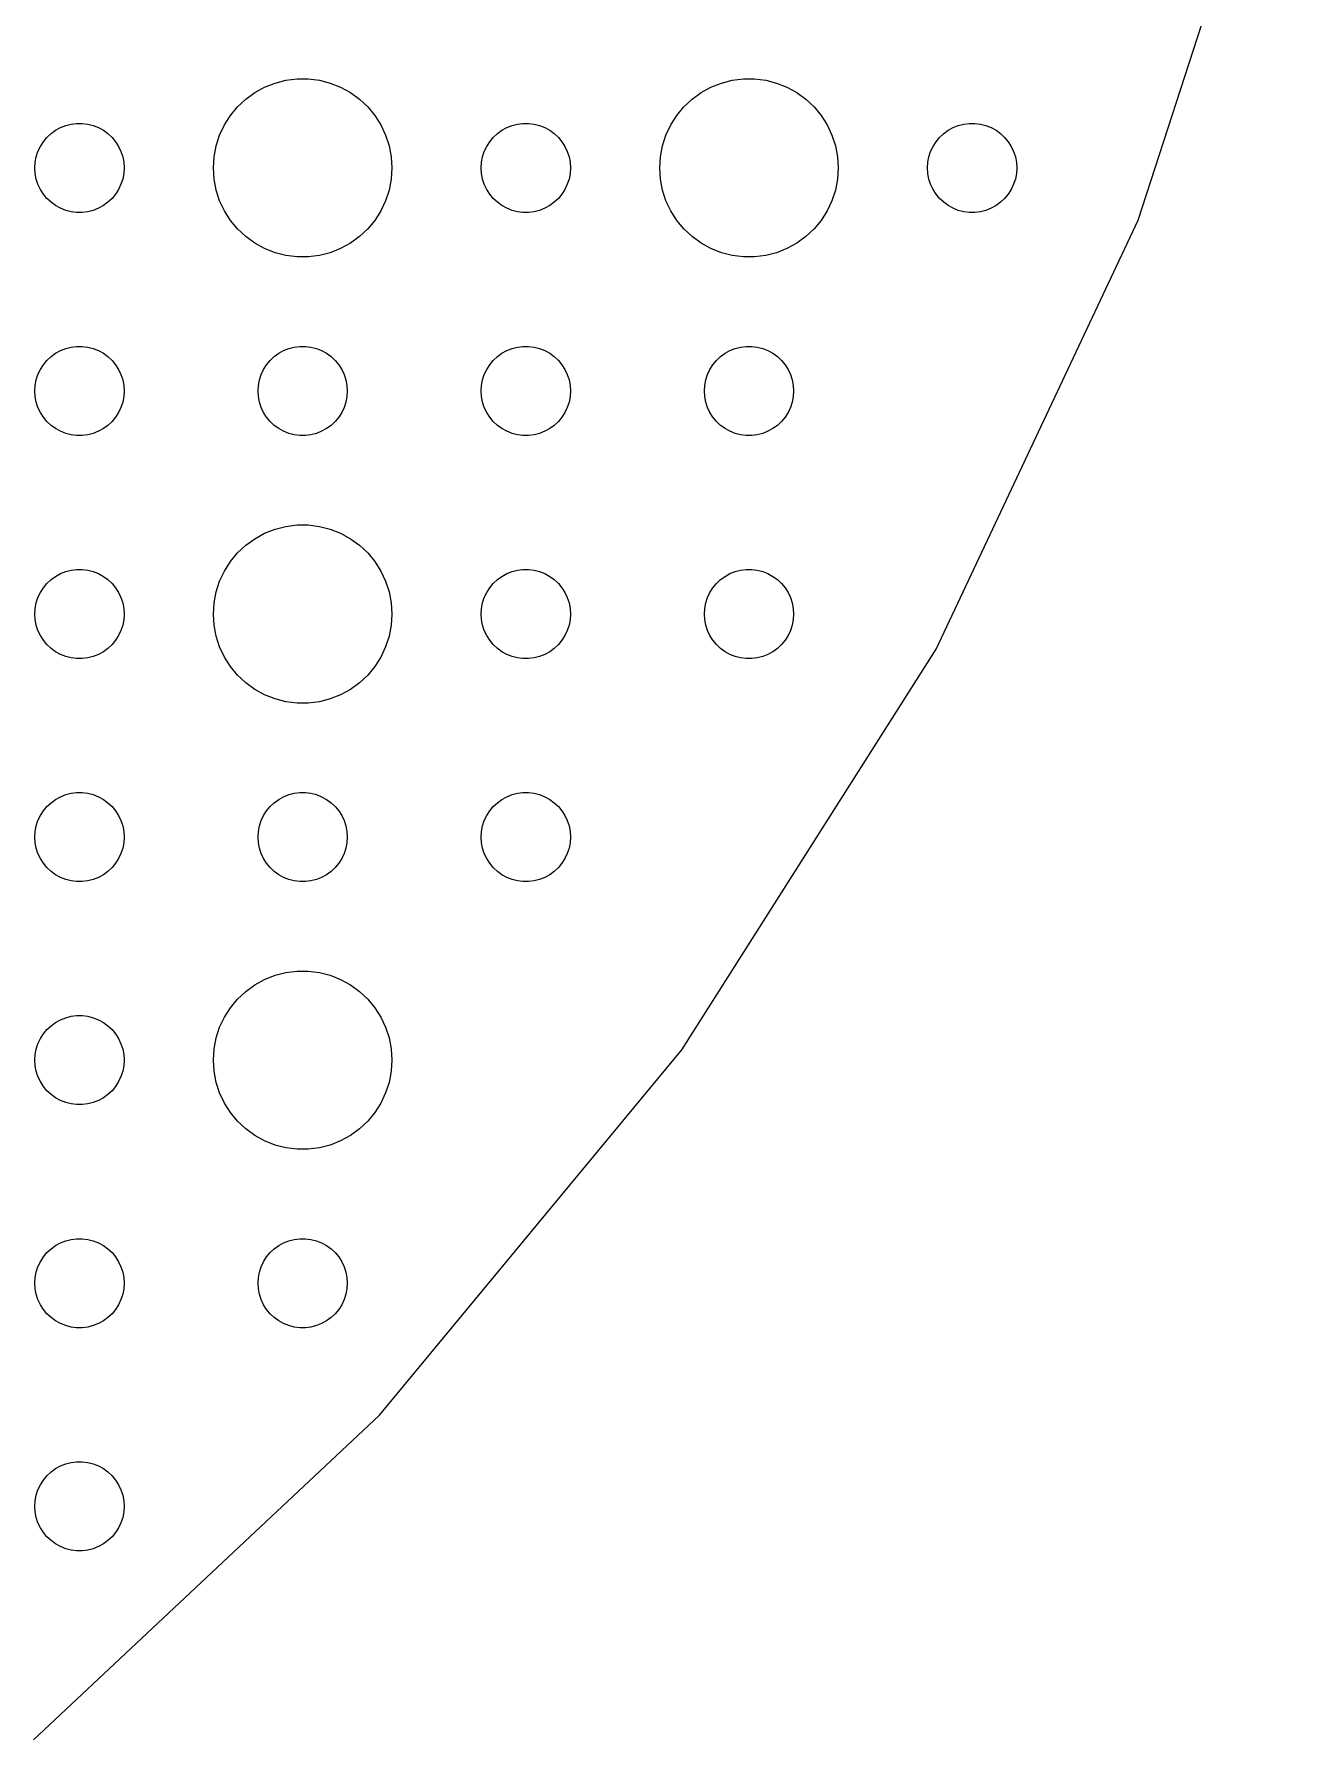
# Model space of a CAD drawing. Header units: metres. Extents: x -127 to 127, y -127 to 127.
# Drawn here: x 81 to 123, y -97.9 to -40.5 of the extents above; entities that cross this region are included whole.
import ezdxf

# ---------------------------------------------------------------- set-up
doc = ezdxf.new("R2010")
doc.units = ezdxf.units.M

msp = doc.modelspace()

# ---------------------------------------------------------------- linework, layer by layer
for p, q in [((118.082, -46.7518), (123.01, -31.5836)), ((88.3925, -42.467), (88.7227, -42.2855)), ((88.7227, -42.2855), (89.073, -42.1468)), ((89.073, -42.1468), (89.4379, -42.0531)), ((89.4379, -42.0531), (89.8116, -42.0059)), ((89.8116, -42.0059), (90.1884, -42.0059)), ((90.1884, -42.0059), (90.5621, -42.0531)), ((90.5621, -42.0531), (90.927, -42.1468)), ((90.927, -42.1468), (91.2773, -42.2855)), ((91.2773, -42.2855), (91.6075, -42.467)), ((103.393, -42.467), (103.723, -42.2855)), ((103.723, -42.2855), (104.073, -42.1468)), ((104.073, -42.1468), (104.438, -42.0531)), ((104.438, -42.0531), (104.812, -42.0059)), ((104.812, -42.0059), (105.188, -42.0059)), ((105.188, -42.0059), (105.562, -42.0531)), ((105.562, -42.0531), (105.927, -42.1468)), ((105.927, -42.1468), (106.277, -42.2855)), ((106.277, -42.2855), (106.607, -42.467)), ((87.573, -43.2366), (87.8131, -42.9464)), ((87.8131, -42.9464), (88.0877, -42.6885)), ((88.0877, -42.6885), (88.3925, -42.467)), ((91.6075, -42.467), (91.9123, -42.6885)), ((91.9123, -42.6885), (92.1869, -42.9464)), ((92.1869, -42.9464), (92.427, -43.2366)), ((102.573, -43.2366), (102.813, -42.9464)), ((102.813, -42.9464), (103.088, -42.6885)), ((103.088, -42.6885), (103.393, -42.467)), ((106.607, -42.467), (106.912, -42.6885)), ((106.912, -42.6885), (107.187, -42.9464)), ((107.187, -42.9464), (107.427, -43.2366)), ((81.8613, -43.6428), (82.0365, -43.5734)), ((82.0365, -43.5734), (82.2189, -43.5266)), ((82.2189, -43.5266), (82.4058, -43.503)), ((82.4058, -43.503), (82.5942, -43.503)), ((82.5942, -43.503), (82.7811, -43.5266)), ((82.7811, -43.5266), (82.9635, -43.5734)), ((82.9635, -43.5734), (83.1387, -43.6428)), ((87.2107, -43.8956), (87.3711, -43.5547)), ((87.3711, -43.5547), (87.573, -43.2366)), ((92.427, -43.2366), (92.6289, -43.5547)), ((92.6289, -43.5547), (92.7893, -43.8956)), ((96.8613, -43.6428), (97.0365, -43.5734)), ((97.0365, -43.5734), (97.2189, -43.5266)), ((97.2189, -43.5266), (97.4058, -43.503)), ((97.4058, -43.503), (97.5942, -43.503)), ((97.5942, -43.503), (97.7811, -43.5266)), ((97.7811, -43.5266), (97.9635, -43.5734)), ((97.9635, -43.5734), (98.1387, -43.6428)), ((102.211, -43.8956), (102.371, -43.5547)), ((102.371, -43.5547), (102.573, -43.2366)), ((107.427, -43.2366), (107.629, -43.5547)), ((107.629, -43.5547), (107.789, -43.8956)), ((111.861, -43.6428), (112.036, -43.5734)), ((112.036, -43.5734), (112.219, -43.5266)), ((112.219, -43.5266), (112.406, -43.503)), ((112.406, -43.503), (112.594, -43.503)), ((112.594, -43.503), (112.781, -43.5266)), ((112.781, -43.5266), (112.964, -43.5734)), ((112.964, -43.5734), (113.139, -43.6428)), ((81.1855, -44.2774), (81.2865, -44.1183)), ((81.2865, -44.1183), (81.4065, -43.9732)), ((81.4065, -43.9732), (81.5439, -43.8442)), ((81.5439, -43.8442), (81.6963, -43.7335)), ((81.6963, -43.7335), (81.8613, -43.6428)), ((83.1387, -43.6428), (83.3037, -43.7335)), ((83.3037, -43.7335), (83.4561, -43.8442)), ((83.4561, -43.8442), (83.5934, -43.9732)), ((83.5934, -43.9732), (83.7135, -44.1183)), ((83.7135, -44.1183), (83.8145, -44.2774)), ((87.0943, -44.2539), (87.2107, -43.8956)), ((92.7893, -43.8956), (92.9057, -44.2539)), ((96.1855, -44.2774), (96.2865, -44.1183)), ((96.2865, -44.1183), (96.4065, -43.9732)), ((96.4065, -43.9732), (96.5439, -43.8442)), ((96.5439, -43.8442), (96.6963, -43.7335)), ((96.6963, -43.7335), (96.8613, -43.6428)), ((98.1387, -43.6428), (98.3037, -43.7335)), ((98.3037, -43.7335), (98.4561, -43.8442)), ((98.4561, -43.8442), (98.5934, -43.9732)), ((98.5934, -43.9732), (98.7135, -44.1183)), ((98.7135, -44.1183), (98.8145, -44.2774)), ((102.094, -44.2539), (102.211, -43.8956)), ((107.789, -43.8956), (107.906, -44.2539)), ((111.186, -44.2774), (111.286, -44.1183)), ((111.286, -44.1183), (111.407, -43.9732)), ((111.407, -43.9732), (111.544, -43.8442)), ((111.544, -43.8442), (111.696, -43.7335)), ((111.696, -43.7335), (111.861, -43.6428)), ((113.139, -43.6428), (113.304, -43.7335)), ((113.304, -43.7335), (113.456, -43.8442)), ((113.456, -43.8442), (113.593, -43.9732)), ((113.593, -43.9732), (113.714, -44.1183)), ((113.714, -44.1183), (113.814, -44.2774)), ((81.0118, -44.812), (81.0471, -44.627)), ((81.0471, -44.627), (81.1053, -44.4478)), ((81.1053, -44.4478), (81.1855, -44.2774)), ((83.8145, -44.2774), (83.8947, -44.4478)), ((83.8947, -44.4478), (83.9529, -44.627)), ((83.9529, -44.627), (83.9882, -44.812)), ((87, -45), (87.0237, -44.624)), ((87.0237, -44.624), (87.0943, -44.2539)), ((92.9057, -44.2539), (92.9763, -44.624)), ((92.9763, -44.624), (93, -45)), ((96.0118, -44.812), (96.0471, -44.627)), ((96.0471, -44.627), (96.1053, -44.4478)), ((96.1053, -44.4478), (96.1855, -44.2774)), ((98.8145, -44.2774), (98.8947, -44.4478)), ((98.8947, -44.4478), (98.9529, -44.627)), ((98.9529, -44.627), (98.9882, -44.812)), ((102, -45), (102.024, -44.624)), ((102.024, -44.624), (102.094, -44.2539)), ((107.906, -44.2539), (107.976, -44.624)), ((107.976, -44.624), (108, -45)), ((111.012, -44.812), (111.047, -44.627)), ((111.047, -44.627), (111.105, -44.4478)), ((111.105, -44.4478), (111.186, -44.2774)), ((113.814, -44.2774), (113.895, -44.4478)), ((113.895, -44.4478), (113.953, -44.627)), ((113.953, -44.627), (113.988, -44.812)), ((81, -45), (81.0118, -44.812)), ((81.0118, -45.188), (81, -45)), ((81.0471, -45.373), (81.0118, -45.188)), ((83.9882, -45.188), (83.9529, -45.373)), ((83.9882, -44.812), (84, -45)), ((84, -45), (83.9882, -45.188)), ((87.0237, -45.376), (87, -45)), ((93, -45), (92.9763, -45.376)), ((96, -45), (96.0118, -44.812)), ((96.0118, -45.188), (96, -45)), ((96.0471, -45.373), (96.0118, -45.188)), ((98.9882, -45.188), (98.9529, -45.373)), ((98.9882, -44.812), (99, -45)), ((99, -45), (98.9882, -45.188)), ((102.024, -45.376), (102, -45)), ((108, -45), (107.976, -45.376)), ((111, -45), (111.012, -44.812)), ((111.012, -45.188), (111, -45)), ((111.047, -45.373), (111.012, -45.188)), ((113.988, -45.188), (113.953, -45.373)), ((113.988, -44.812), (114, -45)), ((114, -45), (113.988, -45.188)), ((81.1053, -45.5522), (81.0471, -45.373)), ((81.1855, -45.7226), (81.1053, -45.5522)), ((81.2865, -45.8817), (81.1855, -45.7226)), ((81.4065, -46.0268), (81.2865, -45.8817)), ((83.7135, -45.8817), (83.5934, -46.0268)), ((83.8145, -45.7226), (83.7135, -45.8817)), ((83.8947, -45.5522), (83.8145, -45.7226)), ((83.9529, -45.373), (83.8947, -45.5522)), ((87.0943, -45.7461), (87.0237, -45.376)), ((87.2107, -46.1044), (87.0943, -45.7461)), ((92.9057, -45.7461), (92.7893, -46.1044)), ((92.9763, -45.376), (92.9057, -45.7461)), ((96.1053, -45.5522), (96.0471, -45.373)), ((96.1855, -45.7226), (96.1053, -45.5522)), ((96.2865, -45.8817), (96.1855, -45.7226)), ((96.4065, -46.0268), (96.2865, -45.8817)), ((98.7135, -45.8817), (98.5934, -46.0268)), ((98.8145, -45.7226), (98.7135, -45.8817)), ((98.8947, -45.5522), (98.8145, -45.7226)), ((98.9529, -45.373), (98.8947, -45.5522)), ((102.094, -45.7461), (102.024, -45.376)), ((102.211, -46.1044), (102.094, -45.7461)), ((107.906, -45.7461), (107.789, -46.1044)), ((107.976, -45.376), (107.906, -45.7461)), ((111.105, -45.5522), (111.047, -45.373)), ((111.186, -45.7226), (111.105, -45.5522)), ((111.286, -45.8817), (111.186, -45.7226)), ((111.407, -46.0268), (111.286, -45.8817)), ((113.714, -45.8817), (113.593, -46.0268)), ((113.814, -45.7226), (113.714, -45.8817)), ((113.895, -45.5522), (113.814, -45.7226)), ((113.953, -45.373), (113.895, -45.5522)), ((81.5439, -46.1558), (81.4065, -46.0268)), ((81.6963, -46.2665), (81.5439, -46.1558)), ((81.8613, -46.3572), (81.6963, -46.2665)), ((82.0365, -46.4266), (81.8613, -46.3572)), ((82.2189, -46.4734), (82.0365, -46.4266)), ((82.9635, -46.4266), (82.7811, -46.4734)), ((83.1387, -46.3572), (82.9635, -46.4266)), ((83.3037, -46.2665), (83.1387, -46.3572)), ((83.4561, -46.1558), (83.3037, -46.2665)), ((83.5934, -46.0268), (83.4561, -46.1558)), ((87.3711, -46.4453), (87.2107, -46.1044)), ((87.573, -46.7634), (87.3711, -46.4453)), ((92.6289, -46.4453), (92.427, -46.7634)), ((92.7893, -46.1044), (92.6289, -46.4453)), ((96.5439, -46.1558), (96.4065, -46.0268)), ((96.6963, -46.2665), (96.5439, -46.1558)), ((96.8613, -46.3572), (96.6963, -46.2665)), ((97.0365, -46.4266), (96.8613, -46.3572)), ((97.2189, -46.4734), (97.0365, -46.4266)), ((97.9635, -46.4266), (97.7811, -46.4734)), ((98.1387, -46.3572), (97.9635, -46.4266)), ((98.3037, -46.2665), (98.1387, -46.3572)), ((98.4561, -46.1558), (98.3037, -46.2665)), ((98.5934, -46.0268), (98.4561, -46.1558)), ((102.371, -46.4453), (102.211, -46.1044)), ((102.573, -46.7634), (102.371, -46.4453)), ((107.629, -46.4453), (107.427, -46.7634)), ((107.789, -46.1044), (107.629, -46.4453)), ((111.544, -46.1558), (111.407, -46.0268)), ((111.696, -46.2665), (111.544, -46.1558)), ((111.861, -46.3572), (111.696, -46.2665)), ((112.036, -46.4266), (111.861, -46.3572)), ((112.219, -46.4734), (112.036, -46.4266)), ((112.964, -46.4266), (112.781, -46.4734)), ((113.139, -46.3572), (112.964, -46.4266)), ((113.304, -46.2665), (113.139, -46.3572)), ((113.456, -46.1558), (113.304, -46.2665)), ((113.593, -46.0268), (113.456, -46.1558)), ((82.4058, -46.497), (82.2189, -46.4734)), ((82.5942, -46.497), (82.4058, -46.497)), ((82.7811, -46.4734), (82.5942, -46.497)), ((87.8131, -47.0536), (87.573, -46.7634)), ((92.427, -46.7634), (92.1869, -47.0536)), ((97.4058, -46.497), (97.2189, -46.4734)), ((97.5942, -46.497), (97.4058, -46.497)), ((97.7811, -46.4734), (97.5942, -46.497)), ((102.813, -47.0536), (102.573, -46.7634)), ((107.427, -46.7634), (107.187, -47.0536)), ((111.291, -61.1827), (118.082, -46.7518)), ((112.406, -46.497), (112.219, -46.4734)), ((112.594, -46.497), (112.406, -46.497)), ((112.781, -46.4734), (112.594, -46.497)), ((88.0877, -47.3115), (87.8131, -47.0536)), ((88.3925, -47.533), (88.0877, -47.3115)), ((88.7227, -47.7145), (88.3925, -47.533)), ((91.6075, -47.533), (91.2773, -47.7145)), ((91.9123, -47.3115), (91.6075, -47.533)), ((92.1869, -47.0536), (91.9123, -47.3115)), ((103.088, -47.3115), (102.813, -47.0536)), ((103.393, -47.533), (103.088, -47.3115)), ((103.723, -47.7145), (103.393, -47.533)), ((106.607, -47.533), (106.277, -47.7145)), ((106.912, -47.3115), (106.607, -47.533)), ((107.187, -47.0536), (106.912, -47.3115)), ((89.073, -47.8532), (88.7227, -47.7145)), ((89.4379, -47.9469), (89.073, -47.8532)), ((89.8116, -47.9941), (89.4379, -47.9469)), ((90.1884, -47.9941), (89.8116, -47.9941)), ((90.5621, -47.9469), (90.1884, -47.9941)), ((90.927, -47.8532), (90.5621, -47.9469)), ((91.2773, -47.7145), (90.927, -47.8532)), ((104.073, -47.8532), (103.723, -47.7145)), ((104.438, -47.9469), (104.073, -47.8532)), ((104.812, -47.9941), (104.438, -47.9469)), ((105.188, -47.9941), (104.812, -47.9941)), ((105.562, -47.9469), (105.188, -47.9941)), ((105.927, -47.8532), (105.562, -47.9469)), ((106.277, -47.7145), (105.927, -47.8532)), ((82.0365, -51.0734), (82.2189, -51.0266)), ((82.2189, -51.0266), (82.4058, -51.003)), ((82.4058, -51.003), (82.5942, -51.003)), ((82.5942, -51.003), (82.7811, -51.0266)), ((82.7811, -51.0266), (82.9635, -51.0734)), ((89.5365, -51.0734), (89.7189, -51.0266)), ((89.7189, -51.0266), (89.9058, -51.003)), ((89.9058, -51.003), (90.0942, -51.003)), ((90.0942, -51.003), (90.2811, -51.0266)), ((90.2811, -51.0266), (90.4635, -51.0734)), ((97.0365, -51.0734), (97.2189, -51.0266)), ((97.2189, -51.0266), (97.4058, -51.003)), ((97.4058, -51.003), (97.5942, -51.003)), ((97.5942, -51.003), (97.7811, -51.0266)), ((97.7811, -51.0266), (97.9635, -51.0734)), ((104.536, -51.0734), (104.719, -51.0266)), ((104.719, -51.0266), (104.906, -51.003)), ((104.906, -51.003), (105.094, -51.003)), ((105.094, -51.003), (105.281, -51.0266)), ((105.281, -51.0266), (105.464, -51.0734)), ((81.1855, -51.7774), (81.2865, -51.6183)), ((81.2865, -51.6183), (81.4065, -51.4732)), ((81.4065, -51.4732), (81.5439, -51.3442)), ((81.5439, -51.3442), (81.6963, -51.2335)), ((81.6963, -51.2335), (81.8613, -51.1428)), ((81.8613, -51.1428), (82.0365, -51.0734)), ((82.9635, -51.0734), (83.1387, -51.1428)), ((83.1387, -51.1428), (83.3037, -51.2335)), ((83.3037, -51.2335), (83.4561, -51.3442)), ((83.4561, -51.3442), (83.5934, -51.4732)), ((83.5934, -51.4732), (83.7135, -51.6183)), ((83.7135, -51.6183), (83.8145, -51.7774)), ((88.6855, -51.7774), (88.7865, -51.6183)), ((88.7865, -51.6183), (88.9065, -51.4732)), ((88.9065, -51.4732), (89.0439, -51.3442)), ((89.0439, -51.3442), (89.1963, -51.2335)), ((89.1963, -51.2335), (89.3613, -51.1428)), ((89.3613, -51.1428), (89.5365, -51.0734)), ((90.4635, -51.0734), (90.6387, -51.1428)), ((90.6387, -51.1428), (90.8037, -51.2335)), ((90.8037, -51.2335), (90.9561, -51.3442)), ((90.9561, -51.3442), (91.0934, -51.4732)), ((91.0934, -51.4732), (91.2135, -51.6183)), ((91.2135, -51.6183), (91.3145, -51.7774)), ((96.1855, -51.7774), (96.2865, -51.6183)), ((96.2865, -51.6183), (96.4065, -51.4732)), ((96.4065, -51.4732), (96.5439, -51.3442)), ((96.5439, -51.3442), (96.6963, -51.2335)), ((96.6963, -51.2335), (96.8613, -51.1428)), ((96.8613, -51.1428), (97.0365, -51.0734)), ((97.9635, -51.0734), (98.1387, -51.1428)), ((98.1387, -51.1428), (98.3037, -51.2335)), ((98.3037, -51.2335), (98.4561, -51.3442)), ((98.4561, -51.3442), (98.5934, -51.4732)), ((98.5934, -51.4732), (98.7135, -51.6183)), ((98.7135, -51.6183), (98.8145, -51.7774)), ((103.686, -51.7774), (103.786, -51.6183)), ((103.786, -51.6183), (103.907, -51.4732)), ((103.907, -51.4732), (104.044, -51.3442)), ((104.044, -51.3442), (104.196, -51.2335)), ((104.196, -51.2335), (104.361, -51.1428)), ((104.361, -51.1428), (104.536, -51.0734)), ((105.464, -51.0734), (105.639, -51.1428)), ((105.639, -51.1428), (105.804, -51.2335)), ((105.804, -51.2335), (105.956, -51.3442)), ((105.956, -51.3442), (106.093, -51.4732)), ((106.093, -51.4732), (106.214, -51.6183)), ((106.214, -51.6183), (106.314, -51.7774)), ((81.0118, -52.312), (81.0471, -52.127)), ((81.0471, -52.127), (81.1053, -51.9478)), ((81.1053, -51.9478), (81.1855, -51.7774)), ((83.8145, -51.7774), (83.8947, -51.9478)), ((83.8947, -51.9478), (83.9529, -52.127)), ((83.9529, -52.127), (83.9882, -52.312)), ((88.5118, -52.312), (88.5471, -52.127)), ((88.5471, -52.127), (88.6053, -51.9478)), ((88.6053, -51.9478), (88.6855, -51.7774)), ((91.3145, -51.7774), (91.3947, -51.9478)), ((91.3947, -51.9478), (91.4529, -52.127)), ((91.4529, -52.127), (91.4882, -52.312)), ((96.0118, -52.312), (96.0471, -52.127)), ((96.0471, -52.127), (96.1053, -51.9478)), ((96.1053, -51.9478), (96.1855, -51.7774)), ((98.8145, -51.7774), (98.8947, -51.9478)), ((98.8947, -51.9478), (98.9529, -52.127)), ((98.9529, -52.127), (98.9882, -52.312)), ((103.512, -52.312), (103.547, -52.127)), ((103.547, -52.127), (103.605, -51.9478)), ((103.605, -51.9478), (103.686, -51.7774)), ((106.314, -51.7774), (106.395, -51.9478)), ((106.395, -51.9478), (106.453, -52.127)), ((106.453, -52.127), (106.488, -52.312)), ((81, -52.5), (81.0118, -52.312)), ((81.0118, -52.688), (81, -52.5)), ((81.0471, -52.873), (81.0118, -52.688)), ((83.9882, -52.688), (83.9529, -52.873)), ((83.9882, -52.312), (84, -52.5)), ((84, -52.5), (83.9882, -52.688)), ((88.5, -52.5), (88.5118, -52.312)), ((88.5118, -52.688), (88.5, -52.5)), ((88.5471, -52.873), (88.5118, -52.688)), ((91.4882, -52.688), (91.4529, -52.873)), ((91.4882, -52.312), (91.5, -52.5)), ((91.5, -52.5), (91.4882, -52.688)), ((96, -52.5), (96.0118, -52.312)), ((96.0118, -52.688), (96, -52.5)), ((96.0471, -52.873), (96.0118, -52.688)), ((98.9882, -52.688), (98.9529, -52.873)), ((98.9882, -52.312), (99, -52.5)), ((99, -52.5), (98.9882, -52.688)), ((103.5, -52.5), (103.512, -52.312)), ((103.512, -52.688), (103.5, -52.5)), ((103.547, -52.873), (103.512, -52.688)), ((106.488, -52.688), (106.453, -52.873)), ((106.488, -52.312), (106.5, -52.5)), ((106.5, -52.5), (106.488, -52.688)), ((81.1053, -53.0522), (81.0471, -52.873)), ((81.1855, -53.2226), (81.1053, -53.0522)), ((81.2865, -53.3817), (81.1855, -53.2226)), ((83.8145, -53.2226), (83.7135, -53.3817)), ((83.8947, -53.0522), (83.8145, -53.2226)), ((83.9529, -52.873), (83.8947, -53.0522)), ((88.6053, -53.0522), (88.5471, -52.873)), ((88.6855, -53.2226), (88.6053, -53.0522)), ((88.7865, -53.3817), (88.6855, -53.2226)), ((91.3145, -53.2226), (91.2135, -53.3817)), ((91.3947, -53.0522), (91.3145, -53.2226)), ((91.4529, -52.873), (91.3947, -53.0522)), ((96.1053, -53.0522), (96.0471, -52.873)), ((96.1855, -53.2226), (96.1053, -53.0522)), ((96.2865, -53.3817), (96.1855, -53.2226)), ((98.8145, -53.2226), (98.7135, -53.3817)), ((98.8947, -53.0522), (98.8145, -53.2226)), ((98.9529, -52.873), (98.8947, -53.0522)), ((103.605, -53.0522), (103.547, -52.873)), ((103.686, -53.2226), (103.605, -53.0522)), ((103.786, -53.3817), (103.686, -53.2226)), ((106.314, -53.2226), (106.214, -53.3817)), ((106.395, -53.0522), (106.314, -53.2226)), ((106.453, -52.873), (106.395, -53.0522)), ((81.4065, -53.5268), (81.2865, -53.3817)), ((81.5439, -53.6558), (81.4065, -53.5268)), ((81.6963, -53.7665), (81.5439, -53.6558)), ((81.8613, -53.8572), (81.6963, -53.7665)), ((82.0365, -53.9266), (81.8613, -53.8572)), ((83.1387, -53.8572), (82.9635, -53.9266)), ((83.3037, -53.7665), (83.1387, -53.8572)), ((83.4561, -53.6558), (83.3037, -53.7665)), ((83.5934, -53.5268), (83.4561, -53.6558)), ((83.7135, -53.3817), (83.5934, -53.5268)), ((88.9065, -53.5268), (88.7865, -53.3817)), ((89.0439, -53.6558), (88.9065, -53.5268)), ((89.1963, -53.7665), (89.0439, -53.6558)), ((89.3613, -53.8572), (89.1963, -53.7665)), ((89.5365, -53.9266), (89.3613, -53.8572)), ((90.6387, -53.8572), (90.4635, -53.9266)), ((90.8037, -53.7665), (90.6387, -53.8572)), ((90.9561, -53.6558), (90.8037, -53.7665)), ((91.0934, -53.5268), (90.9561, -53.6558)), ((91.2135, -53.3817), (91.0934, -53.5268)), ((96.4065, -53.5268), (96.2865, -53.3817)), ((96.5439, -53.6558), (96.4065, -53.5268)), ((96.6963, -53.7665), (96.5439, -53.6558)), ((96.8613, -53.8572), (96.6963, -53.7665)), ((97.0365, -53.9266), (96.8613, -53.8572)), ((98.1387, -53.8572), (97.9635, -53.9266)), ((98.3037, -53.7665), (98.1387, -53.8572)), ((98.4561, -53.6558), (98.3037, -53.7665)), ((98.5934, -53.5268), (98.4561, -53.6558)), ((98.7135, -53.3817), (98.5934, -53.5268)), ((103.907, -53.5268), (103.786, -53.3817)), ((104.044, -53.6558), (103.907, -53.5268)), ((104.196, -53.7665), (104.044, -53.6558)), ((104.361, -53.8572), (104.196, -53.7665)), ((104.536, -53.9266), (104.361, -53.8572)), ((105.639, -53.8572), (105.464, -53.9266)), ((105.804, -53.7665), (105.639, -53.8572)), ((105.956, -53.6558), (105.804, -53.7665)), ((106.093, -53.5268), (105.956, -53.6558)), ((106.214, -53.3817), (106.093, -53.5268)), ((82.2189, -53.9734), (82.0365, -53.9266)), ((82.4058, -53.997), (82.2189, -53.9734)), ((82.5942, -53.997), (82.4058, -53.997)), ((82.7811, -53.9734), (82.5942, -53.997)), ((82.9635, -53.9266), (82.7811, -53.9734)), ((89.7189, -53.9734), (89.5365, -53.9266)), ((89.9058, -53.997), (89.7189, -53.9734)), ((90.0942, -53.997), (89.9058, -53.997)), ((90.2811, -53.9734), (90.0942, -53.997)), ((90.4635, -53.9266), (90.2811, -53.9734)), ((97.2189, -53.9734), (97.0365, -53.9266)), ((97.4058, -53.997), (97.2189, -53.9734)), ((97.5942, -53.997), (97.4058, -53.997)), ((97.7811, -53.9734), (97.5942, -53.997)), ((97.9635, -53.9266), (97.7811, -53.9734)), ((104.719, -53.9734), (104.536, -53.9266)), ((104.906, -53.997), (104.719, -53.9734)), ((105.094, -53.997), (104.906, -53.997)), ((105.281, -53.9734), (105.094, -53.997)), ((105.464, -53.9266), (105.281, -53.9734)), ((88.3925, -57.467), (88.7227, -57.2855)), ((88.7227, -57.2855), (89.073, -57.1468)), ((89.073, -57.1468), (89.4379, -57.0531)), ((89.4379, -57.0531), (89.8116, -57.0059)), ((89.8116, -57.0059), (90.1884, -57.0059)), ((90.1884, -57.0059), (90.5621, -57.0531)), ((90.5621, -57.0531), (90.927, -57.1468)), ((90.927, -57.1468), (91.2773, -57.2855)), ((91.2773, -57.2855), (91.6075, -57.467)), ((87.8131, -57.9464), (88.0877, -57.6885)), ((88.0877, -57.6885), (88.3925, -57.467)), ((91.6075, -57.467), (91.9123, -57.6885)), ((91.9123, -57.6885), (92.1869, -57.9464)), ((87.3711, -58.5547), (87.573, -58.2366)), ((87.573, -58.2366), (87.8131, -57.9464)), ((92.1869, -57.9464), (92.427, -58.2366)), ((92.427, -58.2366), (92.6289, -58.5547)), ((81.2865, -59.1183), (81.4065, -58.9732)), ((81.4065, -58.9732), (81.5439, -58.8442)), ((81.5439, -58.8442), (81.6963, -58.7335)), ((81.6963, -58.7335), (81.8613, -58.6428)), ((81.8613, -58.6428), (82.0365, -58.5734)), ((82.0365, -58.5734), (82.2189, -58.5266)), ((82.2189, -58.5266), (82.4058, -58.503)), ((82.4058, -58.503), (82.5942, -58.503)), ((82.5942, -58.503), (82.7811, -58.5266)), ((82.7811, -58.5266), (82.9635, -58.5734)), ((82.9635, -58.5734), (83.1387, -58.6428)), ((83.1387, -58.6428), (83.3037, -58.7335)), ((83.3037, -58.7335), (83.4561, -58.8442)), ((83.4561, -58.8442), (83.5934, -58.9732)), ((83.5934, -58.9732), (83.7135, -59.1183)), ((87.0943, -59.2539), (87.2107, -58.8956)), ((87.2107, -58.8956), (87.3711, -58.5547)), ((92.6289, -58.5547), (92.7893, -58.8956)), ((92.7893, -58.8956), (92.9057, -59.2539)), ((96.2865, -59.1183), (96.4065, -58.9732)), ((96.4065, -58.9732), (96.5439, -58.8442)), ((96.5439, -58.8442), (96.6963, -58.7335)), ((96.6963, -58.7335), (96.8613, -58.6428)), ((96.8613, -58.6428), (97.0365, -58.5734)), ((97.0365, -58.5734), (97.2189, -58.5266)), ((97.2189, -58.5266), (97.4058, -58.503)), ((97.4058, -58.503), (97.5942, -58.503)), ((97.5942, -58.503), (97.7811, -58.5266)), ((97.7811, -58.5266), (97.9635, -58.5734)), ((97.9635, -58.5734), (98.1387, -58.6428)), ((98.1387, -58.6428), (98.3037, -58.7335)), ((98.3037, -58.7335), (98.4561, -58.8442)), ((98.4561, -58.8442), (98.5934, -58.9732)), ((98.5934, -58.9732), (98.7135, -59.1183)), ((103.786, -59.1183), (103.907, -58.9732)), ((103.907, -58.9732), (104.044, -58.8442)), ((104.044, -58.8442), (104.196, -58.7335)), ((104.196, -58.7335), (104.361, -58.6428)), ((104.361, -58.6428), (104.536, -58.5734)), ((104.536, -58.5734), (104.719, -58.5266)), ((104.719, -58.5266), (104.906, -58.503)), ((104.906, -58.503), (105.094, -58.503)), ((105.094, -58.503), (105.281, -58.5266)), ((105.281, -58.5266), (105.464, -58.5734)), ((105.464, -58.5734), (105.639, -58.6428)), ((105.639, -58.6428), (105.804, -58.7335)), ((105.804, -58.7335), (105.956, -58.8442)), ((105.956, -58.8442), (106.093, -58.9732)), ((106.093, -58.9732), (106.214, -59.1183)), ((81.0118, -59.812), (81.0471, -59.627)), ((81.0471, -59.627), (81.1053, -59.4478)), ((81.1053, -59.4478), (81.1855, -59.2774)), ((81.1855, -59.2774), (81.2865, -59.1183)), ((83.7135, -59.1183), (83.8145, -59.2774)), ((83.8145, -59.2774), (83.8947, -59.4478)), ((83.8947, -59.4478), (83.9529, -59.627)), ((83.9529, -59.627), (83.9882, -59.812)), ((87, -60), (87.0237, -59.624)), ((87.0237, -59.624), (87.0943, -59.2539)), ((92.9057, -59.2539), (92.9763, -59.624)), ((92.9763, -59.624), (93, -60)), ((96.0118, -59.812), (96.0471, -59.627)), ((96.0471, -59.627), (96.1053, -59.4478)), ((96.1053, -59.4478), (96.1855, -59.2774)), ((96.1855, -59.2774), (96.2865, -59.1183)), ((98.7135, -59.1183), (98.8145, -59.2774)), ((98.8145, -59.2774), (98.8947, -59.4478)), ((98.8947, -59.4478), (98.9529, -59.627)), ((98.9529, -59.627), (98.9882, -59.812)), ((103.512, -59.812), (103.547, -59.627)), ((103.547, -59.627), (103.605, -59.4478)), ((103.605, -59.4478), (103.686, -59.2774)), ((103.686, -59.2774), (103.786, -59.1183)), ((106.214, -59.1183), (106.314, -59.2774)), ((106.314, -59.2774), (106.395, -59.4478)), ((106.395, -59.4478), (106.453, -59.627)), ((106.453, -59.627), (106.488, -59.812)), ((81, -60), (81.0118, -59.812)), ((81.0118, -60.188), (81, -60)), ((81.0471, -60.373), (81.0118, -60.188)), ((83.9882, -60.188), (83.9529, -60.373)), ((83.9882, -59.812), (84, -60)), ((84, -60), (83.9882, -60.188)), ((87.0237, -60.376), (87, -60)), ((93, -60), (92.9763, -60.376)), ((96, -60), (96.0118, -59.812)), ((96.0118, -60.188), (96, -60)), ((96.0471, -60.373), (96.0118, -60.188)), ((98.9882, -60.188), (98.9529, -60.373)), ((98.9882, -59.812), (99, -60)), ((99, -60), (98.9882, -60.188)), ((103.5, -60), (103.512, -59.812)), ((103.512, -60.188), (103.5, -60)), ((103.547, -60.373), (103.512, -60.188)), ((106.488, -60.188), (106.453, -60.373)), ((106.488, -59.812), (106.5, -60)), ((106.5, -60), (106.488, -60.188)), ((81.1053, -60.5522), (81.0471, -60.373)), ((81.1855, -60.7226), (81.1053, -60.5522)), ((81.2865, -60.8817), (81.1855, -60.7226)), ((83.8145, -60.7226), (83.7135, -60.8817)), ((83.8947, -60.5522), (83.8145, -60.7226)), ((83.9529, -60.373), (83.8947, -60.5522)), ((87.0943, -60.7461), (87.0237, -60.376)), ((87.2107, -61.1044), (87.0943, -60.7461)), ((92.9057, -60.7461), (92.7893, -61.1044)), ((92.9763, -60.376), (92.9057, -60.7461)), ((96.1053, -60.5522), (96.0471, -60.373)), ((96.1855, -60.7226), (96.1053, -60.5522)), ((96.2865, -60.8817), (96.1855, -60.7226)), ((98.8145, -60.7226), (98.7135, -60.8817)), ((98.8947, -60.5522), (98.8145, -60.7226)), ((98.9529, -60.373), (98.8947, -60.5522)), ((103.605, -60.5522), (103.547, -60.373)), ((103.686, -60.7226), (103.605, -60.5522)), ((103.786, -60.8817), (103.686, -60.7226)), ((106.314, -60.7226), (106.214, -60.8817)), ((106.395, -60.5522), (106.314, -60.7226)), ((106.453, -60.373), (106.395, -60.5522)), ((81.4065, -61.0268), (81.2865, -60.8817)), ((81.5439, -61.1558), (81.4065, -61.0268)), ((81.6963, -61.2665), (81.5439, -61.1558)), ((81.8613, -61.3572), (81.6963, -61.2665)), ((82.0365, -61.4266), (81.8613, -61.3572)), ((83.1387, -61.3572), (82.9635, -61.4266)), ((83.3037, -61.2665), (83.1387, -61.3572)), ((83.4561, -61.1558), (83.3037, -61.2665)), ((83.5934, -61.0268), (83.4561, -61.1558)), ((83.7135, -60.8817), (83.5934, -61.0268)), ((87.3711, -61.4453), (87.2107, -61.1044)), ((92.7893, -61.1044), (92.6289, -61.4453)), ((96.4065, -61.0268), (96.2865, -60.8817)), ((96.5439, -61.1558), (96.4065, -61.0268)), ((96.6963, -61.2665), (96.5439, -61.1558)), ((96.8613, -61.3572), (96.6963, -61.2665)), ((97.0365, -61.4266), (96.8613, -61.3572)), ((98.1387, -61.3572), (97.9635, -61.4266)), ((98.3037, -61.2665), (98.1387, -61.3572)), ((98.4561, -61.1558), (98.3037, -61.2665)), ((98.5934, -61.0268), (98.4561, -61.1558)), ((98.7135, -60.8817), (98.5934, -61.0268)), ((102.745, -74.6487), (111.291, -61.1827)), ((103.907, -61.0268), (103.786, -60.8817)), ((104.044, -61.1558), (103.907, -61.0268)), ((104.196, -61.2665), (104.044, -61.1558)), ((104.361, -61.3572), (104.196, -61.2665)), ((104.536, -61.4266), (104.361, -61.3572)), ((105.639, -61.3572), (105.464, -61.4266)), ((105.804, -61.2665), (105.639, -61.3572)), ((105.956, -61.1558), (105.804, -61.2665)), ((106.093, -61.0268), (105.956, -61.1558)), ((106.214, -60.8817), (106.093, -61.0268)), ((82.2189, -61.4734), (82.0365, -61.4266)), ((82.4058, -61.497), (82.2189, -61.4734)), ((82.5942, -61.497), (82.4058, -61.497)), ((82.7811, -61.4734), (82.5942, -61.497)), ((82.9635, -61.4266), (82.7811, -61.4734)), ((87.573, -61.7634), (87.3711, -61.4453)), ((87.8131, -62.0536), (87.573, -61.7634)), ((92.427, -61.7634), (92.1869, -62.0536)), ((92.6289, -61.4453), (92.427, -61.7634)), ((97.2189, -61.4734), (97.0365, -61.4266)), ((97.4058, -61.497), (97.2189, -61.4734)), ((97.5942, -61.497), (97.4058, -61.497)), ((97.7811, -61.4734), (97.5942, -61.497)), ((97.9635, -61.4266), (97.7811, -61.4734)), ((104.719, -61.4734), (104.536, -61.4266)), ((104.906, -61.497), (104.719, -61.4734)), ((105.094, -61.497), (104.906, -61.497)), ((105.281, -61.4734), (105.094, -61.497)), ((105.464, -61.4266), (105.281, -61.4734)), ((88.0877, -62.3115), (87.8131, -62.0536)), ((88.3925, -62.533), (88.0877, -62.3115)), ((91.9123, -62.3115), (91.6075, -62.533)), ((92.1869, -62.0536), (91.9123, -62.3115)), ((88.7227, -62.7145), (88.3925, -62.533)), ((89.073, -62.8532), (88.7227, -62.7145)), ((89.4379, -62.9469), (89.073, -62.8532)), ((89.8116, -62.9941), (89.4379, -62.9469)), ((90.1884, -62.9941), (89.8116, -62.9941)), ((90.5621, -62.9469), (90.1884, -62.9941)), ((90.927, -62.8532), (90.5621, -62.9469)), ((91.2773, -62.7145), (90.927, -62.8532)), ((91.6075, -62.533), (91.2773, -62.7145)), ((81.2865, -66.6183), (81.4065, -66.4732)), ((81.4065, -66.4732), (81.5439, -66.3442)), ((81.5439, -66.3442), (81.6963, -66.2335)), ((81.6963, -66.2335), (81.8613, -66.1428)), ((81.8613, -66.1428), (82.0365, -66.0734)), ((82.0365, -66.0734), (82.2189, -66.0266)), ((82.2189, -66.0266), (82.4058, -66.003)), ((82.4058, -66.003), (82.5942, -66.003)), ((82.5942, -66.003), (82.7811, -66.0266)), ((82.7811, -66.0266), (82.9635, -66.0734)), ((82.9635, -66.0734), (83.1387, -66.1428)), ((83.1387, -66.1428), (83.3037, -66.2335)), ((83.3037, -66.2335), (83.4561, -66.3442)), ((83.4561, -66.3442), (83.5934, -66.4732)), ((83.5934, -66.4732), (83.7135, -66.6183)), ((88.7865, -66.6183), (88.9065, -66.4732)), ((88.9065, -66.4732), (89.0439, -66.3442)), ((89.0439, -66.3442), (89.1963, -66.2335)), ((89.1963, -66.2335), (89.3613, -66.1428)), ((89.3613, -66.1428), (89.5365, -66.0734)), ((89.5365, -66.0734), (89.7189, -66.0266)), ((89.7189, -66.0266), (89.9058, -66.003)), ((89.9058, -66.003), (90.0942, -66.003)), ((90.0942, -66.003), (90.2811, -66.0266)), ((90.2811, -66.0266), (90.4635, -66.0734)), ((90.4635, -66.0734), (90.6387, -66.1428)), ((90.6387, -66.1428), (90.8037, -66.2335)), ((90.8037, -66.2335), (90.9561, -66.3442)), ((90.9561, -66.3442), (91.0934, -66.4732)), ((91.0934, -66.4732), (91.2135, -66.6183)), ((96.2865, -66.6183), (96.4065, -66.4732)), ((96.4065, -66.4732), (96.5439, -66.3442)), ((96.5439, -66.3442), (96.6963, -66.2335)), ((96.6963, -66.2335), (96.8613, -66.1428)), ((96.8613, -66.1428), (97.0365, -66.0734)), ((97.0365, -66.0734), (97.2189, -66.0266)), ((97.2189, -66.0266), (97.4058, -66.003)), ((97.4058, -66.003), (97.5942, -66.003)), ((97.5942, -66.003), (97.7811, -66.0266)), ((97.7811, -66.0266), (97.9635, -66.0734)), ((97.9635, -66.0734), (98.1387, -66.1428)), ((98.1387, -66.1428), (98.3037, -66.2335)), ((98.3037, -66.2335), (98.4561, -66.3442)), ((98.4561, -66.3442), (98.5934, -66.4732)), ((98.5934, -66.4732), (98.7135, -66.6183)), ((81.0471, -67.127), (81.1053, -66.9478)), ((81.1053, -66.9478), (81.1855, -66.7774)), ((81.1855, -66.7774), (81.2865, -66.6183)), ((83.7135, -66.6183), (83.8145, -66.7774)), ((83.8145, -66.7774), (83.8947, -66.9478)), ((83.8947, -66.9478), (83.9529, -67.127)), ((88.5471, -67.127), (88.6053, -66.9478)), ((88.6053, -66.9478), (88.6855, -66.7774)), ((88.6855, -66.7774), (88.7865, -66.6183)), ((91.2135, -66.6183), (91.3145, -66.7774)), ((91.3145, -66.7774), (91.3947, -66.9478)), ((91.3947, -66.9478), (91.4529, -67.127)), ((96.0471, -67.127), (96.1053, -66.9478)), ((96.1053, -66.9478), (96.1855, -66.7774)), ((96.1855, -66.7774), (96.2865, -66.6183)), ((98.7135, -66.6183), (98.8145, -66.7774)), ((98.8145, -66.7774), (98.8947, -66.9478)), ((98.8947, -66.9478), (98.9529, -67.127)), ((81, -67.5), (81.0118, -67.312)), ((81.0118, -67.688), (81, -67.5)), ((81.0118, -67.312), (81.0471, -67.127)), ((83.9529, -67.127), (83.9882, -67.312)), ((83.9882, -67.312), (84, -67.5)), ((84, -67.5), (83.9882, -67.688)), ((88.5, -67.5), (88.5118, -67.312)), ((88.5118, -67.688), (88.5, -67.5)), ((88.5118, -67.312), (88.5471, -67.127)), ((91.4529, -67.127), (91.4882, -67.312)), ((91.4882, -67.312), (91.5, -67.5)), ((91.5, -67.5), (91.4882, -67.688)), ((96, -67.5), (96.0118, -67.312)), ((96.0118, -67.688), (96, -67.5)), ((96.0118, -67.312), (96.0471, -67.127)), ((98.9529, -67.127), (98.9882, -67.312)), ((98.9882, -67.312), (99, -67.5)), ((99, -67.5), (98.9882, -67.688)), ((81.0471, -67.873), (81.0118, -67.688)), ((81.1053, -68.0522), (81.0471, -67.873)), ((81.1855, -68.2226), (81.1053, -68.0522)), ((81.2865, -68.3817), (81.1855, -68.2226)), ((83.8145, -68.2226), (83.7135, -68.3817)), ((83.8947, -68.0522), (83.8145, -68.2226)), ((83.9529, -67.873), (83.8947, -68.0522)), ((83.9882, -67.688), (83.9529, -67.873)), ((88.5471, -67.873), (88.5118, -67.688)), ((88.6053, -68.0522), (88.5471, -67.873)), ((88.6855, -68.2226), (88.6053, -68.0522)), ((88.7865, -68.3817), (88.6855, -68.2226)), ((91.3145, -68.2226), (91.2135, -68.3817)), ((91.3947, -68.0522), (91.3145, -68.2226)), ((91.4529, -67.873), (91.3947, -68.0522)), ((91.4882, -67.688), (91.4529, -67.873)), ((96.0471, -67.873), (96.0118, -67.688)), ((96.1053, -68.0522), (96.0471, -67.873)), ((96.1855, -68.2226), (96.1053, -68.0522)), ((96.2865, -68.3817), (96.1855, -68.2226)), ((98.8145, -68.2226), (98.7135, -68.3817)), ((98.8947, -68.0522), (98.8145, -68.2226)), ((98.9529, -67.873), (98.8947, -68.0522)), ((98.9882, -67.688), (98.9529, -67.873)), ((81.4065, -68.5268), (81.2865, -68.3817)), ((81.5439, -68.6558), (81.4065, -68.5268)), ((81.6963, -68.7665), (81.5439, -68.6558)), ((81.8613, -68.8572), (81.6963, -68.7665)), ((83.3037, -68.7665), (83.1387, -68.8572)), ((83.4561, -68.6558), (83.3037, -68.7665)), ((83.5934, -68.5268), (83.4561, -68.6558)), ((83.7135, -68.3817), (83.5934, -68.5268)), ((88.9065, -68.5268), (88.7865, -68.3817)), ((89.0439, -68.6558), (88.9065, -68.5268)), ((89.1963, -68.7665), (89.0439, -68.6558)), ((89.3613, -68.8572), (89.1963, -68.7665)), ((90.8037, -68.7665), (90.6387, -68.8572)), ((90.9561, -68.6558), (90.8037, -68.7665)), ((91.0934, -68.5268), (90.9561, -68.6558)), ((91.2135, -68.3817), (91.0934, -68.5268)), ((96.4065, -68.5268), (96.2865, -68.3817)), ((96.5439, -68.6558), (96.4065, -68.5268)), ((96.6963, -68.7665), (96.5439, -68.6558)), ((96.8613, -68.8572), (96.6963, -68.7665)), ((98.3037, -68.7665), (98.1387, -68.8572)), ((98.4561, -68.6558), (98.3037, -68.7665)), ((98.5934, -68.5268), (98.4561, -68.6558)), ((98.7135, -68.3817), (98.5934, -68.5268)), ((82.0365, -68.9266), (81.8613, -68.8572)), ((82.2189, -68.9734), (82.0365, -68.9266)), ((82.4058, -68.997), (82.2189, -68.9734)), ((82.5942, -68.997), (82.4058, -68.997)), ((82.7811, -68.9734), (82.5942, -68.997)), ((82.9635, -68.9266), (82.7811, -68.9734)), ((83.1387, -68.8572), (82.9635, -68.9266)), ((89.5365, -68.9266), (89.3613, -68.8572)), ((89.7189, -68.9734), (89.5365, -68.9266)), ((89.9058, -68.997), (89.7189, -68.9734)), ((90.0942, -68.997), (89.9058, -68.997)), ((90.2811, -68.9734), (90.0942, -68.997)), ((90.4635, -68.9266), (90.2811, -68.9734)), ((90.6387, -68.8572), (90.4635, -68.9266)), ((97.0365, -68.9266), (96.8613, -68.8572)), ((97.2189, -68.9734), (97.0365, -68.9266)), ((97.4058, -68.997), (97.2189, -68.9734)), ((97.5942, -68.997), (97.4058, -68.997)), ((97.7811, -68.9734), (97.5942, -68.997)), ((97.9635, -68.9266), (97.7811, -68.9734)), ((98.1387, -68.8572), (97.9635, -68.9266)), ((88.7227, -72.2855), (89.073, -72.1468)), ((89.073, -72.1468), (89.4379, -72.0531)), ((89.4379, -72.0531), (89.8116, -72.0059)), ((89.8116, -72.0059), (90.1884, -72.0059)), ((90.1884, -72.0059), (90.5621, -72.0531)), ((90.5621, -72.0531), (90.927, -72.1468)), ((90.927, -72.1468), (91.2773, -72.2855)), ((87.8131, -72.9464), (88.0877, -72.6885)), ((88.0877, -72.6885), (88.3925, -72.467)), ((88.3925, -72.467), (88.7227, -72.2855)), ((91.2773, -72.2855), (91.6075, -72.467)), ((91.6075, -72.467), (91.9123, -72.6885)), ((91.9123, -72.6885), (92.1869, -72.9464)), ((87.3711, -73.5547), (87.573, -73.2366)), ((87.573, -73.2366), (87.8131, -72.9464)), ((92.1869, -72.9464), (92.427, -73.2366)), ((92.427, -73.2366), (92.6289, -73.5547)), ((81.2865, -74.1183), (81.4065, -73.9732)), ((81.4065, -73.9732), (81.5439, -73.8442)), ((81.5439, -73.8442), (81.6963, -73.7335)), ((81.6963, -73.7335), (81.8613, -73.6428)), ((81.8613, -73.6428), (82.0365, -73.5734)), ((82.0365, -73.5734), (82.2189, -73.5266)), ((82.2189, -73.5266), (82.4058, -73.503)), ((82.4058, -73.503), (82.5942, -73.503)), ((82.5942, -73.503), (82.7811, -73.5266)), ((82.7811, -73.5266), (82.9635, -73.5734)), ((82.9635, -73.5734), (83.1387, -73.6428)), ((83.1387, -73.6428), (83.3037, -73.7335)), ((83.3037, -73.7335), (83.4561, -73.8442)), ((83.4561, -73.8442), (83.5934, -73.9732)), ((83.5934, -73.9732), (83.7135, -74.1183)), ((87.0943, -74.2539), (87.2107, -73.8956)), ((87.2107, -73.8956), (87.3711, -73.5547)), ((92.6289, -73.5547), (92.7893, -73.8956)), ((92.7893, -73.8956), (92.9057, -74.2539)), ((81.0471, -74.627), (81.1053, -74.4478)), ((81.1053, -74.4478), (81.1855, -74.2774)), ((81.1855, -74.2774), (81.2865, -74.1183)), ((83.7135, -74.1183), (83.8145, -74.2774)), ((83.8145, -74.2774), (83.8947, -74.4478)), ((83.8947, -74.4478), (83.9529, -74.627)), ((87.0237, -74.624), (87.0943, -74.2539)), ((92.9057, -74.2539), (92.9763, -74.624)), ((81, -75), (81.0118, -74.812)), ((81.0118, -75.188), (81, -75)), ((81.0118, -74.812), (81.0471, -74.627)), ((83.9529, -74.627), (83.9882, -74.812)), ((83.9882, -74.812), (84, -75)), ((84, -75), (83.9882, -75.188)), ((87, -75), (87.0237, -74.624)), ((87.0237, -75.376), (87, -75)), ((92.579, -86.9375), (102.745, -74.6487)), ((92.9763, -74.624), (93, -75)), ((93, -75), (92.9763, -75.376)), ((81.0471, -75.373), (81.0118, -75.188)), ((81.1053, -75.5522), (81.0471, -75.373)), ((81.1855, -75.7226), (81.1053, -75.5522)), ((83.8947, -75.5522), (83.8145, -75.7226)), ((83.9529, -75.373), (83.8947, -75.5522)), ((83.9882, -75.188), (83.9529, -75.373)), ((87.0943, -75.7461), (87.0237, -75.376)), ((92.9763, -75.376), (92.9057, -75.7461)), ((81.2865, -75.8817), (81.1855, -75.7226)), ((81.4065, -76.0268), (81.2865, -75.8817)), ((81.5439, -76.1558), (81.4065, -76.0268)), ((81.6963, -76.2665), (81.5439, -76.1558)), ((81.8613, -76.3572), (81.6963, -76.2665)), ((83.3037, -76.2665), (83.1387, -76.3572)), ((83.4561, -76.1558), (83.3037, -76.2665)), ((83.5934, -76.0268), (83.4561, -76.1558)), ((83.7135, -75.8817), (83.5934, -76.0268)), ((83.8145, -75.7226), (83.7135, -75.8817)), ((87.2107, -76.1044), (87.0943, -75.7461)), ((87.3711, -76.4453), (87.2107, -76.1044)), ((92.7893, -76.1044), (92.6289, -76.4453)), ((92.9057, -75.7461), (92.7893, -76.1044)), ((82.0365, -76.4266), (81.8613, -76.3572)), ((82.2189, -76.4734), (82.0365, -76.4266)), ((82.4058, -76.497), (82.2189, -76.4734)), ((82.5942, -76.497), (82.4058, -76.497)), ((82.7811, -76.4734), (82.5942, -76.497)), ((82.9635, -76.4266), (82.7811, -76.4734)), ((83.1387, -76.3572), (82.9635, -76.4266)), ((87.573, -76.7634), (87.3711, -76.4453)), ((87.8131, -77.0536), (87.573, -76.7634)), ((92.427, -76.7634), (92.1869, -77.0536)), ((92.6289, -76.4453), (92.427, -76.7634)), ((88.0877, -77.3115), (87.8131, -77.0536)), ((88.3925, -77.533), (88.0877, -77.3115)), ((91.9123, -77.3115), (91.6075, -77.533)), ((92.1869, -77.0536), (91.9123, -77.3115)), ((88.7227, -77.7145), (88.3925, -77.533)), ((89.073, -77.8532), (88.7227, -77.7145)), ((89.4379, -77.9469), (89.073, -77.8532)), ((89.8116, -77.9941), (89.4379, -77.9469)), ((90.1884, -77.9941), (89.8116, -77.9941)), ((90.5621, -77.9469), (90.1884, -77.9941)), ((90.927, -77.8532), (90.5621, -77.9469)), ((91.2773, -77.7145), (90.927, -77.8532)), ((91.6075, -77.533), (91.2773, -77.7145)), ((81.4065, -81.4732), (81.5439, -81.3442)), ((81.5439, -81.3442), (81.6963, -81.2335)), ((81.6963, -81.2335), (81.8613, -81.1428)), ((81.8613, -81.1428), (82.0365, -81.0734)), ((82.0365, -81.0734), (82.2189, -81.0266)), ((82.2189, -81.0266), (82.4058, -81.003)), ((82.4058, -81.003), (82.5942, -81.003)), ((82.5942, -81.003), (82.7811, -81.0266)), ((82.7811, -81.0266), (82.9635, -81.0734)), ((82.9635, -81.0734), (83.1387, -81.1428)), ((83.1387, -81.1428), (83.3037, -81.2335)), ((83.3037, -81.2335), (83.4561, -81.3442)), ((83.4561, -81.3442), (83.5934, -81.4732)), ((88.9065, -81.4732), (89.0439, -81.3442)), ((89.0439, -81.3442), (89.1963, -81.2335)), ((89.1963, -81.2335), (89.3613, -81.1428)), ((89.3613, -81.1428), (89.5365, -81.0734)), ((89.5365, -81.0734), (89.7189, -81.0266)), ((89.7189, -81.0266), (89.9058, -81.003)), ((89.9058, -81.003), (90.0942, -81.003)), ((90.0942, -81.003), (90.2811, -81.0266)), ((90.2811, -81.0266), (90.4635, -81.0734)), ((90.4635, -81.0734), (90.6387, -81.1428)), ((90.6387, -81.1428), (90.8037, -81.2335)), ((90.8037, -81.2335), (90.9561, -81.3442)), ((90.9561, -81.3442), (91.0934, -81.4732)), ((81.0471, -82.127), (81.1053, -81.9478)), ((81.1053, -81.9478), (81.1855, -81.7774)), ((81.1855, -81.7774), (81.2865, -81.6183)), ((81.2865, -81.6183), (81.4065, -81.4732)), ((83.5934, -81.4732), (83.7135, -81.6183)), ((83.7135, -81.6183), (83.8145, -81.7774)), ((83.8145, -81.7774), (83.8947, -81.9478)), ((83.8947, -81.9478), (83.9529, -82.127)), ((88.5471, -82.127), (88.6053, -81.9478)), ((88.6053, -81.9478), (88.6855, -81.7774)), ((88.6855, -81.7774), (88.7865, -81.6183)), ((88.7865, -81.6183), (88.9065, -81.4732)), ((91.0934, -81.4732), (91.2135, -81.6183)), ((91.2135, -81.6183), (91.3145, -81.7774)), ((91.3145, -81.7774), (91.3947, -81.9478)), ((91.3947, -81.9478), (91.4529, -82.127)), ((81, -82.5), (81.0118, -82.312)), ((81.0118, -82.688), (81, -82.5)), ((81.0118, -82.312), (81.0471, -82.127)), ((83.9529, -82.127), (83.9882, -82.312)), ((83.9882, -82.312), (84, -82.5)), ((84, -82.5), (83.9882, -82.688)), ((88.5, -82.5), (88.5118, -82.312)), ((88.5118, -82.688), (88.5, -82.5)), ((88.5118, -82.312), (88.5471, -82.127)), ((91.4529, -82.127), (91.4882, -82.312)), ((91.4882, -82.312), (91.5, -82.5)), ((91.5, -82.5), (91.4882, -82.688)), ((81.0471, -82.873), (81.0118, -82.688)), ((81.1053, -83.0522), (81.0471, -82.873)), ((81.1855, -83.2226), (81.1053, -83.0522)), ((83.8947, -83.0522), (83.8145, -83.2226)), ((83.9529, -82.873), (83.8947, -83.0522)), ((83.9882, -82.688), (83.9529, -82.873)), ((88.5471, -82.873), (88.5118, -82.688)), ((88.6053, -83.0522), (88.5471, -82.873)), ((88.6855, -83.2226), (88.6053, -83.0522)), ((91.3947, -83.0522), (91.3145, -83.2226)), ((91.4529, -82.873), (91.3947, -83.0522)), ((91.4882, -82.688), (91.4529, -82.873)), ((81.2865, -83.3817), (81.1855, -83.2226)), ((81.4065, -83.5268), (81.2865, -83.3817)), ((81.5439, -83.6558), (81.4065, -83.5268)), ((81.6963, -83.7665), (81.5439, -83.6558)), ((83.4561, -83.6558), (83.3037, -83.7665)), ((83.5934, -83.5268), (83.4561, -83.6558)), ((83.7135, -83.3817), (83.5934, -83.5268)), ((83.8145, -83.2226), (83.7135, -83.3817)), ((88.7865, -83.3817), (88.6855, -83.2226)), ((88.9065, -83.5268), (88.7865, -83.3817)), ((89.0439, -83.6558), (88.9065, -83.5268)), ((89.1963, -83.7665), (89.0439, -83.6558)), ((90.9561, -83.6558), (90.8037, -83.7665)), ((91.0934, -83.5268), (90.9561, -83.6558)), ((91.2135, -83.3817), (91.0934, -83.5268)), ((91.3145, -83.2226), (91.2135, -83.3817)), ((81.8613, -83.8572), (81.6963, -83.7665)), ((82.0365, -83.9266), (81.8613, -83.8572)), ((82.2189, -83.9734), (82.0365, -83.9266)), ((82.4058, -83.997), (82.2189, -83.9734)), ((82.5942, -83.997), (82.4058, -83.997)), ((82.7811, -83.9734), (82.5942, -83.997)), ((82.9635, -83.9266), (82.7811, -83.9734)), ((83.1387, -83.8572), (82.9635, -83.9266)), ((83.3037, -83.7665), (83.1387, -83.8572)), ((89.3613, -83.8572), (89.1963, -83.7665)), ((89.5365, -83.9266), (89.3613, -83.8572)), ((89.7189, -83.9734), (89.5365, -83.9266)), ((89.9058, -83.997), (89.7189, -83.9734)), ((90.0942, -83.997), (89.9058, -83.997)), ((90.2811, -83.9734), (90.0942, -83.997)), ((90.4635, -83.9266), (90.2811, -83.9734)), ((90.6387, -83.8572), (90.4635, -83.9266)), ((90.8037, -83.7665), (90.6387, -83.8572)), ((80.9529, -97.8552), (92.579, -86.9375)), ((81.4065, -88.9732), (81.5439, -88.8442)), ((81.5439, -88.8442), (81.6963, -88.7335)), ((81.6963, -88.7335), (81.8613, -88.6428)), ((81.8613, -88.6428), (82.0365, -88.5734)), ((82.0365, -88.5734), (82.2189, -88.5266)), ((82.2189, -88.5266), (82.4058, -88.503)), ((82.4058, -88.503), (82.5942, -88.503)), ((82.5942, -88.503), (82.7811, -88.5266)), ((82.7811, -88.5266), (82.9635, -88.5734)), ((82.9635, -88.5734), (83.1387, -88.6428)), ((83.1387, -88.6428), (83.3037, -88.7335)), ((83.3037, -88.7335), (83.4561, -88.8442)), ((83.4561, -88.8442), (83.5934, -88.9732)), ((81.0471, -89.627), (81.1053, -89.4478)), ((81.1053, -89.4478), (81.1855, -89.2774)), ((81.1855, -89.2774), (81.2865, -89.1183)), ((81.2865, -89.1183), (81.4065, -88.9732)), ((83.5934, -88.9732), (83.7135, -89.1183)), ((83.7135, -89.1183), (83.8145, -89.2774)), ((83.8145, -89.2774), (83.8947, -89.4478)), ((83.8947, -89.4478), (83.9529, -89.627)), ((81, -90), (81.0118, -89.812)), ((81.0118, -90.188), (81, -90)), ((81.0118, -89.812), (81.0471, -89.627)), ((83.9529, -89.627), (83.9882, -89.812)), ((83.9882, -89.812), (84, -90)), ((84, -90), (83.9882, -90.188)), ((81.0471, -90.373), (81.0118, -90.188)), ((81.1053, -90.5522), (81.0471, -90.373)), ((81.1855, -90.7226), (81.1053, -90.5522)), ((83.8947, -90.5522), (83.8145, -90.7226)), ((83.9529, -90.373), (83.8947, -90.5522)), ((83.9882, -90.188), (83.9529, -90.373)), ((81.2865, -90.8817), (81.1855, -90.7226)), ((81.4065, -91.0268), (81.2865, -90.8817)), ((81.5439, -91.1558), (81.4065, -91.0268)), ((81.6963, -91.2665), (81.5439, -91.1558)), ((83.4561, -91.1558), (83.3037, -91.2665)), ((83.5934, -91.0268), (83.4561, -91.1558)), ((83.7135, -90.8817), (83.5934, -91.0268)), ((83.8145, -90.7226), (83.7135, -90.8817)), ((81.8613, -91.3572), (81.6963, -91.2665)), ((82.0365, -91.4266), (81.8613, -91.3572)), ((82.2189, -91.4734), (82.0365, -91.4266)), ((82.4058, -91.497), (82.2189, -91.4734)), ((82.5942, -91.497), (82.4058, -91.497)), ((82.7811, -91.4734), (82.5942, -91.497)), ((82.9635, -91.4266), (82.7811, -91.4734)), ((83.1387, -91.3572), (82.9635, -91.4266)), ((83.3037, -91.2665), (83.1387, -91.3572))]:
    msp.add_line(p, q)

doc.saveas('drawing.dxf')
